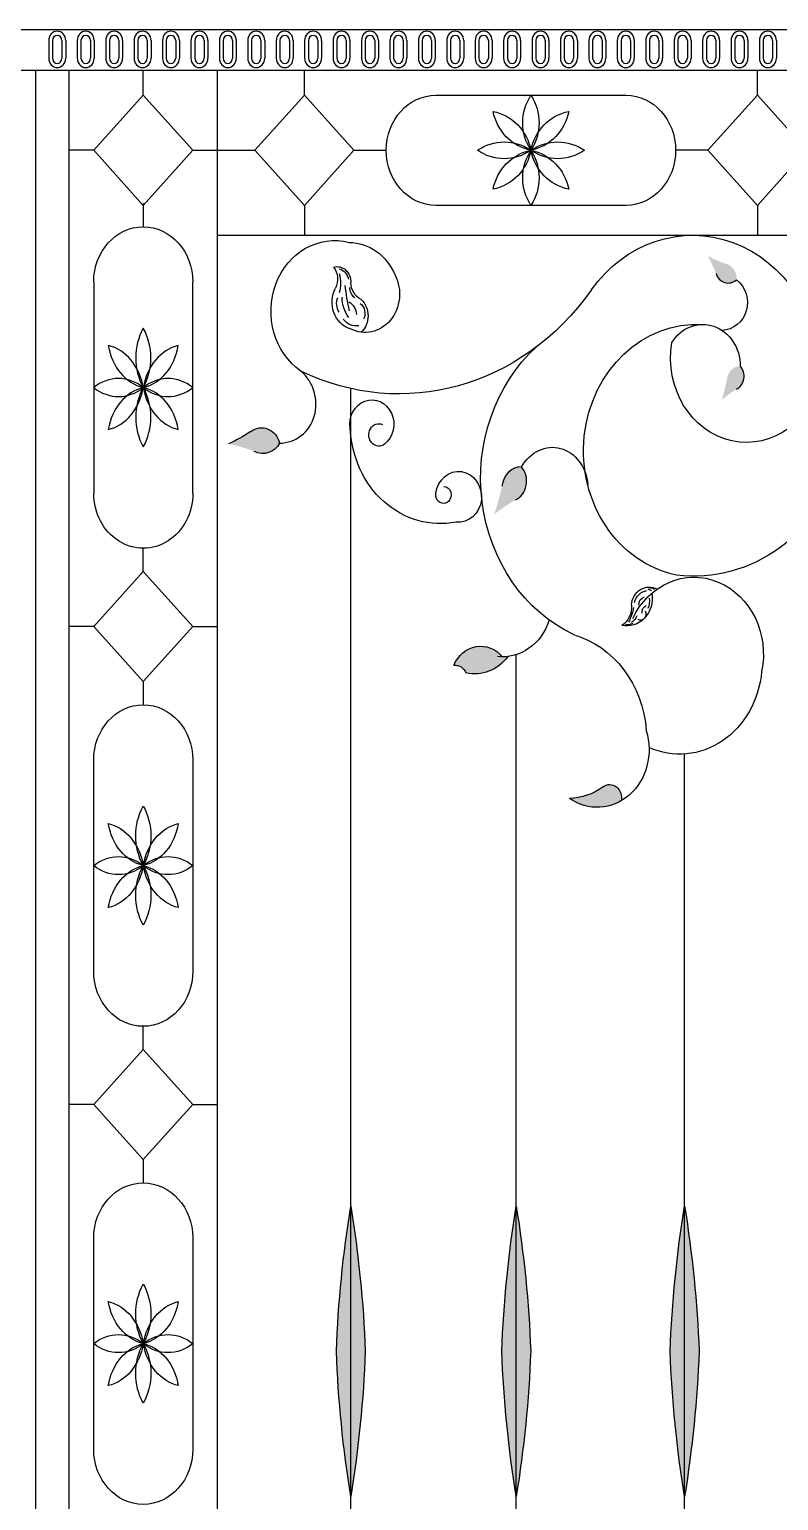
# Model space of a CAD drawing. Header units: inches. Extents: x -12530 to 36157, y 78659 to 110077.
# Drawn here: x 17387 to 18044, y 95311 to 96602 of the extents above; entities that cross this region are included whole.
import ezdxf

# ---------------------------------------------------------------- set-up
doc = ezdxf.new("R2010")
doc.units = ezdxf.units.IN
doc.header["$MEASUREMENT"] = 0
doc.layers.add('freecads.com', color=7, linetype='Continuous')

msp = doc.modelspace()

# ---------------------------------------------------------------- hatches: boundary and pattern name
at = {"layer": 'freecads.com'}
h = msp.add_hatch(color=256, dxfattribs=at)
edge = h.paths.add_edge_path()
edge.add_ellipse((18027.78608997389, 96504.02784692858), major_axis=(-43.06384436879893, 105.7939623155157), ratio=0.9469011507490561, start_angle=133.4378049821488, end_angle=141.9495721660045)
edge.add_ellipse((17995.01956976929, 96384.17907957749), major_axis=(-4.792041118809164, 11.77249789978675), ratio=0.9469011507477046, start_angle=239.381774161131, end_angle=328.02456725385827, ccw=False)
edge.add_ellipse((17999.47452635809, 96390.7168436998), major_axis=(-4.284943297224912, 10.52672227105029), ratio=0.9469011507497196, start_angle=82.88491941482528, end_angle=200.257384179436, ccw=False)
edge.add_ellipse((17878.47477734784, 96344.2372041218), major_axis=(-47.34596571399138, 116.3137519308572), ratio=0.9469011507503976, start_angle=269.4049145689113, end_angle=277.4608427028523)
h = msp.add_hatch(color=256, dxfattribs=at)
edge = h.paths.add_edge_path()
edge.add_ellipse((17899.49774743496, 96318.93575745924), major_axis=(8.829557838660241, 121.2470976972234), ratio=0.8359317068079867, start_angle=250.2038654108777, end_angle=260.215427403841)
edge.add_ellipse((18009.79194979331, 96293.03345593935), major_axis=(0.9825319788014583, 13.49208567121077), ratio=0.8359317068010733, start_angle=361.76190416799966, end_angle=447.5812434745043, ccw=False)
edge.add_ellipse((18003.54461222735, 96297.39924930505), major_axis=(0.8785596183836782, 12.06434181823744), ratio=0.8359317068012297, start_angle=200.9718833238483, end_angle=327.48031181298126, ccw=False)
edge.add_ellipse((18055.68746796526, 96167.48022922767), major_axis=(9.7075388596566, 133.3034942245956), ratio=0.8359317068004688, start_angle=26.49713921681759, end_angle=33.566815770304)
h = msp.add_hatch(color=256, dxfattribs=at)
edge = h.paths.add_edge_path()
edge.add_ellipse((17538.45513323551, 96078.66063698233), major_axis=(-64.91117555622449, 151.1091326149982), ratio=0.9321556912634097, start_angle=320.2366358238469, end_angle=328.6069901169609, ccw=False)
edge.add_ellipse((17590.62810383503, 96247.94822657768), major_axis=(-7.2231596334328, 16.81506115689413), ratio=0.9321556912675536, start_angle=134.0731962810417, end_angle=216.0021339741601)
edge.add_ellipse((17590.8728189998, 96236.23671513371), major_axis=(-6.458798806082675, 15.03567724333848), ratio=0.932155691265331, start_angle=256.4892588233817, end_angle=374.409785686898)
edge.add_ellipse((17485.63314840464, 96402.44082074754), major_axis=(-71.36572076078097, 166.134907710525), ratio=0.9321556912642087, start_angle=181.4920889057411, end_angle=188.6162533542375, ccw=False)
h = msp.add_hatch(color=256, dxfattribs=at)
edge = h.paths.add_edge_path()
edge.add_ellipse((17660.34557995566, 96239.22689113839), major_axis=(14.01955956919783, 173.0469924101698), ratio=0.8364599452362211, start_angle=249.4657913096577, end_angle=259.451423315868)
edge.add_ellipse((17817.2269835075, 96198.80538737917), major_axis=(1.560062899768625, 19.25625347812967), ratio=0.8364599452285176, start_angle=361.2189815404361, end_angle=446.8059953318195, ccw=False)
edge.add_ellipse((17808.41374709677, 96205.23505863431), major_axis=(1.39497573154726, 17.21854053999162), ratio=0.8364599452287009, start_angle=200.4109429865086, end_angle=326.8513609636924, ccw=False)
edge.add_ellipse((17879.62112041018, 96018.05263596874), major_axis=(15.41361660499576, 190.2541932257907), ratio=0.8364599452279181, start_angle=25.92215533372219, end_angle=32.96933417179359)
h = msp.add_hatch(color=256, dxfattribs=at)
edge = h.paths.add_edge_path()
edge.add_ellipse((17760.04911482901, 96032.34132296478), major_axis=(-1.69319e-11, 11.70462034125796), ratio=0.9000000000001278, start_angle=-63.39969833487481, end_angle=5.410998007285529)
edge.add_ellipse((17782.50159243674, 96031.73806726153), major_axis=(8.5757e-12, 28.89454090421141), ratio=0.9000000000001026, start_angle=315.65164766900637, end_angle=422.53523796343444, ccw=False)
edge.add_ellipse((17801.63278681356, 96099.55982388221), major_axis=(-2.45543e-11, 48.25036335209133), ratio=0.9000000000015276, start_angle=179.9999999999735, end_angle=185.5421064389376)
edge.add_ellipse((17777.28346826976, 96077.8488314191), major_axis=(1.24487e-11, 41.57193963614176), ratio=0.9000000000002113, start_angle=169.3808821488064, end_angle=227.8411706109338, ccw=False)
h = msp.add_hatch(color=256, dxfattribs=at)
edge = h.paths.add_edge_path()
edge.add_ellipse((17860.09638319033, 95985.90062130078), major_axis=(5.09691e-11, 58.80169778019456), ratio=0.9000000000002479, start_angle=180.2689371729611, end_angle=211.5841743190016)
edge.add_ellipse((17895.66066805624, 95927.60803366105), major_axis=(1.6002e-12, 11.62452469734807), ratio=0.8999999999999821, start_angle=255.29115301066508, end_angle=390.39369844403757, ccw=False)
edge.add_ellipse((17884.79618504957, 95969.81536075428), major_axis=(-6.3627e-12, 50.60703985846199), ratio=0.9000000000001724, start_angle=150.240093000621, end_angle=205.1239207776624, ccw=False)
h = msp.add_hatch(color=256, dxfattribs=at)
edge = h.paths.add_edge_path()
edge.add_ellipse((16943.83095368719, 95400.51898445588), major_axis=(-7.150302e-10, 885.5106899504185), ratio=0.8337058137770924, start_angle=273.1986796720833, end_angle=283.09985509337514, ccw=False)
edge.add_ellipse((16943.83095368719, 95482.94520606729), major_axis=(6.693256e-10, 885.510689950181), ratio=0.8337058137773231, start_angle=256.9001449068278, end_angle=266.80132032790084, ccw=False)
edge.add_ellipse((18393.31531557108, 95482.94520606729), major_axis=(-5.011317e-10, 885.5106899502258), ratio=0.8337058137771817, start_angle=93.1986796721153, end_angle=103.09985509319063, ccw=False)
edge.add_ellipse((18393.31531557344, 95400.51898446058), major_axis=(-1.0608825e-09, 885.5106899503365), ratio=0.8337058137793794, start_angle=436.90014490706307, end_angle=446.8013203283253, ccw=False)
h = msp.add_hatch(color=256, dxfattribs=at)
edge = h.paths.add_edge_path()
edge.add_ellipse((17089.00323018987, 95400.51898445588), major_axis=(-7.150302e-10, 885.5106899504185), ratio=0.8337058137770924, start_angle=273.1986796720833, end_angle=283.09985509337514, ccw=False)
edge.add_ellipse((17089.00323018987, 95482.94520606729), major_axis=(6.693256e-10, 885.510689950181), ratio=0.8337058137773231, start_angle=256.9001449068278, end_angle=266.80132032790084, ccw=False)
edge.add_ellipse((18538.48759207492, 95482.94520606729), major_axis=(-6.049973e-10, 885.5106899504646), ratio=0.8337058137769577, start_angle=93.1986796721086, end_angle=103.09985509318392, ccw=False)
edge.add_ellipse((18538.48759207728, 95400.51898446058), major_axis=(-7.37165e-10, 885.5106899508253), ratio=0.8337058137789236, start_angle=436.90014490708404, end_angle=446.8013203283462, ccw=False)
h = msp.add_hatch(color=256, dxfattribs=at)
edge = h.paths.add_edge_path()
edge.add_ellipse((17236.75604885565, 95400.51898445588), major_axis=(-7.150302e-10, 885.5106899504185), ratio=0.8337058137770924, start_angle=273.1986796720833, end_angle=283.09985509337514, ccw=False)
edge.add_ellipse((17236.75604885565, 95482.94520606729), major_axis=(6.693256e-10, 885.510689950181), ratio=0.8337058137773231, start_angle=256.9001449068278, end_angle=266.80132032790084, ccw=False)
edge.add_ellipse((18686.24041073955, 95482.94520606729), major_axis=(-5.011317e-10, 885.5106899502258), ratio=0.8337058137771817, start_angle=93.1986796721153, end_angle=103.09985509319063, ccw=False)
edge.add_ellipse((18686.2404107419, 95400.51898446058), major_axis=(-7.366154e-10, 885.510689950828), ratio=0.8337058137789236, start_angle=436.9001449070841, end_angle=446.80132032834626, ccw=False)

# ---------------------------------------------------------------- linework, layer by layer
for p, q in [((15987.81709525844, 96602.03731265885), (18796.53814705358, 96602.03731265885)), ((17403.52532853069, 96592.24936807767), (17403.52532853069, 96576.77873008043)), ((17406.80694912885, 96592.24936807767), (17406.80694912885, 96576.77873008043)), ((17415.08424103276, 96592.24936807767), (17415.08424103276, 96576.77873008043)), ((17418.36586162977, 96592.24936807767), (17418.36586162977, 96576.77873008043)), ((17428.47253296279, 96592.24936807767), (17428.47253296279, 96576.77873008043)), ((17431.7541535586, 96592.24936807767), (17431.7541535586, 96576.77873008043)), ((17440.03144546367, 96592.24936807767), (17440.03144546367, 96576.77873008043)), ((17443.31306606067, 96592.24936807767), (17443.31306606067, 96576.77873008043)), ((17453.4197373925, 96592.24936807767), (17453.4197373925, 96576.77873008043)), ((17456.70135799067, 96592.24936807767), (17456.70135799067, 96576.77873008043)), ((17464.97864989458, 96592.24936807767), (17464.97864989458, 96576.77873008043)), ((17468.26027049158, 96592.24936807767), (17468.26027049158, 96576.77873008043)), ((17478.36694182461, 96592.24936807767), (17478.36694182461, 96576.77873008043)), ((17481.64856242158, 96592.24936807767), (17481.64856242158, 96576.77873008043)), ((17489.92585432549, 96592.24936807767), (17489.92585432549, 96576.77873008043)), ((17493.20747492365, 96592.24936807767), (17493.20747492365, 96576.77873008043)), ((17503.31414625551, 96592.24936807767), (17503.31414625551, 96576.77873008043)), ((17506.59576685251, 96592.24936807767), (17506.59576685251, 96576.77873008043)), ((17514.87305875759, 96592.24936807767), (17514.87305875759, 96576.77873008043)), ((17518.1546793534, 96592.24936807767), (17518.1546793534, 96576.77873008043)), ((17528.26135068642, 96592.24936807767), (17528.26135068642, 96576.77873008043)), ((17531.54297128342, 96592.24936807767), (17531.54297128342, 96576.77873008043)), ((17539.8202631873, 96592.24936807767), (17539.8202631873, 96576.77873008043)), ((17543.1018837855, 96592.24936807767), (17543.1018837855, 96576.77873008043)), ((17553.20855511733, 96592.24936807767), (17553.20855511733, 96576.77873008043)), ((17556.49017571433, 96592.24936807767), (17556.49017571433, 96576.77873008043)), ((17564.76746761941, 96592.24936807767), (17564.76746761941, 96576.77873008043)), ((17568.04908821521, 96592.24936807767), (17568.04908821521, 96576.77873008043)), ((17578.15575954824, 96592.24936807767), (17578.15575954824, 96576.77873008043)), ((17581.43738014524, 96592.24936807767), (17581.43738014524, 96576.77873008043)), ((17589.71467204915, 96592.24936807767), (17589.71467204915, 96576.77873008043)), ((17592.99629264732, 96592.24936807767), (17592.99629264732, 96576.77873008043)), ((17603.10296397914, 96592.24936807767), (17603.10296397914, 96576.77873008043)), ((17606.38458457731, 96592.24936807767), (17606.38458457731, 96576.77873008043)), ((17614.66187648122, 96592.24936807767), (17614.66187648122, 96576.77873008043)), ((17617.94349707822, 96592.24936807767), (17617.94349707822, 96576.77873008043)), ((17628.05016841124, 96592.24936807767), (17628.05016841124, 96576.77873008043)), ((17631.33178900705, 96592.24936807767), (17631.33178900705, 96576.77873008043)), ((17639.60908091213, 96592.24936807767), (17639.60908091213, 96576.77873008043)), ((17642.89070150913, 96592.24936807767), (17642.89070150913, 96576.77873008043)), ((17652.99737284096, 96592.24936807767), (17652.99737284096, 96576.77873008043)), ((17656.27899343915, 96592.24936807767), (17656.27899343915, 96576.77873008043)), ((17664.55628534304, 96592.24936807767), (17664.55628534304, 96576.77873008043)), ((17667.83790594004, 96592.24936807767), (17667.83790594004, 96576.77873008043)), ((17677.94457727306, 96592.24936807767), (17677.94457727306, 96576.77873008043)), ((17681.22619786887, 96592.24936807767), (17681.22619786887, 96576.77873008043)), ((17689.50348977394, 96592.24936807767), (17689.50348977394, 96576.77873008043)), ((17692.78511037095, 96592.24936807767), (17692.78511037095, 96576.77873008043)), ((17702.8917817028, 96592.24936807767), (17702.8917817028, 96576.77873008043)), ((17706.17340230097, 96592.24936807767), (17706.17340230097, 96576.77873008043)), ((17714.45069420485, 96592.24936807767), (17714.45069420485, 96576.77873008043)), ((17717.73231480185, 96592.24936807767), (17717.73231480185, 96576.77873008043)), ((17727.83898613488, 96592.24936807767), (17727.83898613488, 96576.77873008043)), ((17731.12060673188, 96592.24936807767), (17731.12060673188, 96576.77873008043)), ((17739.39789863579, 96592.24936807767), (17739.39789863579, 96576.77873008043)), ((17742.67951923395, 96592.24936807767), (17742.67951923395, 96576.77873008043)), ((17752.78619056578, 96592.24936807767), (17752.78619056578, 96576.77873008043)), ((17756.06781116278, 96592.24936807767), (17756.06781116278, 96576.77873008043)), ((17764.34510306786, 96592.24936807767), (17764.34510306786, 96576.77873008043)), ((17767.62672366367, 96592.24936807767), (17767.62672366367, 96576.77873008043)), ((17777.73339499669, 96592.24936807767), (17777.73339499669, 96576.77873008043)), ((17781.01501559369, 96592.24936807767), (17781.01501559369, 96576.77873008043)), ((17789.2923074976, 96592.24936807767), (17789.2923074976, 96576.77873008043)), ((17792.57392809577, 96592.24936807767), (17792.57392809577, 96576.77873008043)), ((17802.6805994276, 96592.24936807767), (17802.6805994276, 96576.77873008043)), ((17805.9622200246, 96592.24936807767), (17805.9622200246, 96576.77873008043)), ((17814.23951192968, 96592.24936807767), (17814.23951192968, 96576.77873008043)), ((17817.52113252551, 96592.24936807767), (17817.52113252551, 96576.77873008043)), ((17827.62780385851, 96592.24936807767), (17827.62780385851, 96576.77873008043)), ((17830.90942445551, 96592.24936807767), (17830.90942445551, 96576.77873008043)), ((17839.18671635942, 96592.24936807767), (17839.18671635942, 96576.77873008043)), ((17842.46833695759, 96592.24936807767), (17842.46833695759, 96576.77873008043)), ((17852.57500828944, 96592.24936807767), (17852.57500828944, 96576.77873008043)), ((17855.85662888641, 96592.24936807767), (17855.85662888641, 96576.77873008043)), ((17864.13392079152, 96592.24936807767), (17864.13392079152, 96576.77873008043)), ((17867.41554138849, 96592.24936807767), (17867.41554138849, 96576.77873008043)), ((17877.52221272151, 96592.24936807767), (17877.52221272151, 96576.77873008043)), ((17880.80383331732, 96592.24936807767), (17880.80383331732, 96576.77873008043)), ((17889.08112522243, 96592.24936807767), (17889.08112522243, 96576.77873008043)), ((17892.3627458194, 96592.24936807767), (17892.3627458194, 96576.77873008043)), ((17902.46941715126, 96592.24936807767), (17902.46941715126, 96576.77873008043)), ((17905.75103774823, 96592.24936807767), (17905.75103774823, 96576.77873008043)), ((17914.02832965334, 96592.24936807767), (17914.02832965334, 96576.77873008043)), ((17917.30995025031, 96592.24936807767), (17917.30995025031, 96576.77873008043)), ((17927.41662158333, 96592.24936807767), (17927.41662158333, 96576.77873008043)), ((17930.69824217917, 96592.24936807767), (17930.69824217917, 96576.77873008043)), ((17938.97553408424, 96592.24936807767), (17938.97553408424, 96576.77873008043)), ((17942.25715468124, 96592.24936807767), (17942.25715468124, 96576.77873008043)), ((17952.36382601424, 96592.24936807767), (17952.36382601424, 96576.77873008043)), ((17955.64544661008, 96592.24936807767), (17955.64544661008, 96576.77873008043)), ((17963.92273851632, 96592.24936807767), (17963.92273851632, 96576.77873008043)), ((17967.20435911215, 96592.24936807767), (17967.20435911215, 96576.77873008043)), ((17977.31103044515, 96592.24936807767), (17977.31103044515, 96576.77873008043)), ((17980.59265104215, 96592.24936807767), (17980.59265104215, 96576.77873008043)), ((17988.86994294606, 96592.24936807767), (17988.86994294606, 96576.77873008043)), ((17992.15156354422, 96592.24936807767), (17992.15156354422, 96576.77873008043)), ((18002.25823487608, 96592.24936807767), (18002.25823487608, 96576.77873008043)), ((18005.53985547189, 96592.24936807767), (18005.53985547189, 96576.77873008043)), ((18013.81714737816, 96592.24936807767), (18013.81714737816, 96576.77873008043)), ((18017.09876797397, 96592.24936807767), (18017.09876797397, 96576.77873008043)), ((18027.2054393058, 96592.24936807767), (18027.2054393058, 96576.77873008043)), ((18030.48705990396, 96592.24936807767), (18030.48705990396, 96576.77873008043)), ((18038.76435180787, 96592.24936807767), (18038.76435180787, 96576.77873008043)), ((18042.04597240604, 96592.24936807767), (18042.04597240604, 96576.77873008043)), ((15987.81709525844, 96566.19743068157), (18796.53814705358, 96566.19743068157)), ((17392.17762115661, 94033.30365418523), (17392.17762115661, 96566.19743068157)), ((17421.23791084554, 94033.30365418523), (17421.23791084554, 96566.19743068157)), ((17486.42908770253, 96544.26446648416), (17486.42908770253, 96566.19743068157)), ((17551.6202645607, 94033.30365418523), (17551.6202645607, 96566.19743068157)), ((17627.84990092436, 96544.26446648416), (17627.84990092436, 96566.19743068157)), ((18025.42620967249, 96544.26446648416), (18025.42620967249, 96566.19743068157)), ((17486.42908770253, 96544.26446648416), (17442.93248540296, 96495.93490837354)), ((17529.92569000328, 96495.93490837354), (17486.42908770253, 96544.26446648416)), ((17584.35329862482, 96495.93490837354), (17627.84990092436, 96544.26446648416)), ((17627.84990092436, 96544.26446648416), (17671.34650322392, 96495.93490837354)), ((17743.15969780448, 96544.26446648416), (17910.11641279121, 96544.26446648416)), ((18025.42620967249, 96544.26446648416), (17981.92960737176, 96495.93490837354)), ((18068.92281197206, 96495.93490837354), (18025.42620967249, 96544.26446648416)), ((17442.93248540296, 96495.93490837354), (17421.23791084554, 96495.93490837354)), ((17442.93248540296, 96495.93490837354), (17486.42908770253, 96447.60535026764)), ((17486.42908770253, 96447.60535026764), (17529.92569000328, 96495.93490837354)), ((17529.92569000328, 96495.93490837354), (17584.35329862482, 96495.93490837354)), ((17627.84990092436, 96447.60535026764), (17584.35329862482, 96495.93490837354)), ((17671.34650322392, 96495.93490837354), (17627.84990092436, 96447.60535026764)), ((17671.34650322392, 96495.93490837354), (17699.66309550491, 96495.93490837354)), ((17981.92960737176, 96495.93490837354), (17953.61301509197, 96495.93490837354)), ((17981.92960737176, 96495.93490837354), (18025.42620967249, 96447.60535026764)), ((18025.42620967249, 96447.60535026764), (18068.92281197206, 96495.93490837354)), ((17486.42908770253, 96449.15331344664), (17486.42908770253, 96428.76831243766)), ((17627.84990092436, 96447.60535026764), (17627.84990092436, 96421.32814877453)), ((17910.11641279121, 96447.60535026764), (17743.15969780448, 96447.60535026764)), ((18025.42620967249, 96447.60535026764), (18025.42620967249, 96421.32814877453)), ((17551.6202645607, 96421.32814877453), (18651.69142750926, 96421.32814877453)), ((17442.93248540296, 96380.43875433176), (17442.93248540296, 96194.93129322698)), ((17529.92569000328, 96194.93129322698), (17529.92569000328, 96380.43875433176)), ((17668.57313462797, 94810.67897302256), (17668.57313462797, 96286.82343528025)), ((17486.42908770253, 96126.21673410737), (17486.42908770253, 96146.60173512108)), ((17442.93248540296, 96077.88717599676), (17486.42908770253, 96126.21673410737)), ((17486.42908770253, 96126.21673410737), (17529.92569000328, 96077.88717599676)), ((17442.93248540296, 96077.88717599676), (17421.23791084554, 96077.88717599676)), ((17486.42908770253, 96029.55761788614), (17442.93248540296, 96077.88717599676)), ((17529.92569000328, 96077.88717599676), (17486.42908770253, 96029.55761788614)), ((17529.92569000328, 96077.88717599676), (17551.6202645607, 96077.88717599676)), ((17813.74541113298, 94890.44871188934), (17813.74541113298, 96053.22444744674)), ((17486.42908770253, 96029.55761788614), (17486.42908770253, 96009.17261687716)), ((17442.93248540296, 95775.33559766648), (17442.93248540296, 95960.84305876654)), ((17529.92569000328, 95960.84305876654), (17529.92569000328, 95775.33559766648)), ((17961.4982297976, 95059.25876865687), (17961.4982297976, 95966.04866136528)), ((17486.42908770253, 95706.62103854687), (17486.42908770253, 95727.00603956057)), ((17486.42908770253, 95706.62103854687), (17442.93248540296, 95658.29148043627)), ((17529.92569000328, 95658.29148043627), (17486.42908770253, 95706.62103854687)), ((17442.93248540296, 95658.29148043627), (17421.23791084554, 95658.29148043627)), ((17442.93248540296, 95658.29148043627), (17486.42908770253, 95609.96192233035)), ((17486.42908770253, 95609.96192233035), (17529.92569000328, 95658.29148043627)), ((17529.92569000328, 95658.29148043627), (17551.6202645607, 95658.29148043627)), ((17486.42908770253, 95609.96192233035), (17486.42908770253, 95589.57692131666)), ((17442.93248540296, 95355.73990210597), (17442.93248540296, 95541.24736320601)), ((17529.92569000328, 95541.24736320601), (17529.92569000328, 95355.73990210597))]:
    msp.add_line(p, q, dxfattribs=at)
for centre, major_axis, ratio, start_param, end_param in [((17410.94559508023, 96592.24936807767), (-1.4899e-12, 8.244740610319162), 0.9000000000004904, 4.712388980384527, 7.85398163397432), ((17410.94559508023, 96592.24936807767), (1.28346e-11, 4.598495502589265), 0.9000000000006837, -1.570796326792384, 1.570796326797408), ((17435.89279951114, 96592.24936807767), (-1.4899e-12, 8.244740610319162), 0.9000000000004904, 4.712388980384527, 7.85398163397432), ((17435.89279951114, 96592.24936807767), (1.28346e-11, 4.598495502589265), 0.9000000000006837, -1.570796326792384, 1.570796326797408), ((17460.84000394321, 96592.24936807767), (-1.4899e-12, 8.244740610319162), 0.9000000000004904, 4.712388980384527, 7.85398163397432), ((17460.84000394321, 96592.24936807767), (1.28346e-11, 4.598495502589265), 0.9000000000006837, -1.570796326792384, 1.570796326797408), ((17485.78720837295, 96592.24936807767), (-1.4899e-12, 8.244740610319162), 0.9000000000004904, 4.712388980384527, 7.85398163397432), ((17485.78720837295, 96592.24936807767), (1.28346e-11, 4.598495502589265), 0.9000000000006837, -1.570796326792384, 1.570796326797408), ((17510.73441280505, 96592.24936807767), (-1.4899e-12, 8.244740610319162), 0.9000000000004904, 4.712388980384527, 7.85398163397432), ((17510.73441280505, 96592.24936807767), (1.28346e-11, 4.598495502589265), 0.9000000000006837, -1.570796326792384, 1.570796326797408), ((17535.68161723477, 96592.24936807767), (-1.4899e-12, 8.244740610319162), 0.9000000000004904, 4.712388980384527, 7.85398163397432), ((17535.68161723477, 96592.24936807767), (1.28346e-11, 4.598495502589265), 0.9000000000006837, -1.570796326792384, 1.570796326797408), ((17560.62882166687, 96592.24936807767), (-1.4899e-12, 8.244740610319162), 0.9000000000004904, 4.712388980384527, 7.85398163397432), ((17560.62882166687, 96592.24936807767), (1.28346e-11, 4.598495502589265), 0.9000000000006837, -1.570796326792384, 1.570796326797408), ((17585.57602609777, 96592.24936807767), (-1.4899e-12, 8.244740610319162), 0.9000000000004904, 4.712388980384527, 7.85398163397432), ((17585.57602609777, 96592.24936807767), (1.28346e-11, 4.598495502589265), 0.9000000000006837, -1.570796326792384, 1.570796326797408), ((17610.52323052868, 96592.24936807767), (-1.4899e-12, 8.244740610319162), 0.9000000000004904, 4.712388980384527, 7.85398163397432), ((17610.52323052868, 96592.24936807767), (1.28346e-11, 4.598495502589265), 0.9000000000006837, -1.570796326792384, 1.570796326797408), ((17635.47043495959, 96592.24936807767), (-1.4899e-12, 8.244740610319162), 0.9000000000004904, 4.712388980384527, 7.85398163397432), ((17635.47043495959, 96592.24936807767), (1.28346e-11, 4.598495502589265), 0.9000000000006837, -1.570796326792384, 1.570796326797408), ((17660.41763939169, 96592.24936807767), (-1.4899e-12, 8.244740610319162), 0.9000000000004904, 4.712388980384527, 7.85398163397432), ((17660.41763939169, 96592.24936807767), (1.28346e-11, 4.598495502589265), 0.9000000000006837, -1.570796326792384, 1.570796326797408), ((17685.36484382141, 96592.24936807767), (-1.4899e-12, 8.244740610319162), 0.9000000000004904, 4.712388980384527, 7.85398163397432), ((17685.36484382141, 96592.24936807767), (1.28346e-11, 4.598495502589265), 0.9000000000006837, -1.570796326792384, 1.570796326797408), ((17710.31204825351, 96592.24936807767), (-1.4899e-12, 8.244740610319162), 0.9000000000004904, 4.712388980384527, 7.85398163397432), ((17710.31204825351, 96592.24936807767), (1.28346e-11, 4.598495502589265), 0.9000000000006837, -1.570796326792384, 1.570796326797408), ((17735.25925268322, 96592.24936807767), (-1.4899e-12, 8.244740610319162), 0.9000000000004904, 4.712388980384527, 7.85398163397432), ((17735.25925268322, 96592.24936807767), (1.28346e-11, 4.598495502589265), 0.9000000000006837, -1.570796326792384, 1.570796326797408), ((17760.20645711532, 96592.24936807767), (-1.4899e-12, 8.244740610319162), 0.9000000000004904, 4.712388980384527, 7.85398163397432), ((17760.20645711532, 96592.24936807767), (1.28346e-11, 4.598495502589265), 0.9000000000006837, -1.570796326792384, 1.570796326797408), ((17785.15366154623, 96592.24936807767), (-1.4899e-12, 8.244740610319162), 0.9000000000004904, 4.712388980384527, 7.85398163397432), ((17785.15366154623, 96592.24936807767), (1.28346e-11, 4.598495502589265), 0.9000000000006837, -1.570796326792384, 1.570796326797408), ((17810.10086597714, 96592.24936807767), (-1.4899e-12, 8.244740610319162), 0.9000000000004904, 4.712388980384527, 7.85398163397432), ((17810.10086597714, 96592.24936807767), (1.28346e-11, 4.598495502589265), 0.9000000000006837, -1.570796326792384, 1.570796326797408), ((17835.04807040805, 96592.24936807767), (-1.4899e-12, 8.244740610319162), 0.9000000000004904, 4.712388980384527, 7.85398163397432), ((17835.04807040805, 96592.24936807767), (1.28346e-11, 4.598495502589265), 0.9000000000006837, -1.570796326792384, 1.570796326797408), ((17859.99527483895, 96592.24936807767), (-1.4899e-12, 8.244740610319162), 0.9000000000004904, 4.712388980384527, 7.85398163397432), ((17859.99527483895, 96592.24936807767), (1.28346e-11, 4.598495502589265), 0.9000000000006837, -1.570796326792384, 1.570796326797408), ((17884.94247926986, 96592.24936807767), (-1.4899e-12, 8.244740610319162), 0.9000000000004904, 4.712388980384527, 7.85398163397432), ((17884.94247926986, 96592.24936807767), (1.28346e-11, 4.598495502589265), 0.9000000000006837, -1.570796326792384, 1.570796326797408), ((17909.88968370196, 96592.24936807767), (-1.4899e-12, 8.244740610319162), 0.9000000000004904, 4.712388980384527, 7.85398163397432), ((17909.88968370196, 96592.24936807767), (1.28346e-11, 4.598495502589265), 0.9000000000006837, -1.570796326792384, 1.570796326797408), ((17934.83688813171, 96592.24936807767), (-1.4899e-12, 8.244740610319162), 0.9000000000004904, 4.712388980384527, 7.85398163397432), ((17934.83688813171, 96592.24936807767), (1.28346e-11, 4.598495502589265), 0.9000000000006837, -1.570796326792384, 1.570796326797408), ((17959.78409256378, 96592.24936807767), (-1.4899e-12, 8.244740610319162), 0.9000000000004904, 4.712388980384527, 7.85398163397432), ((17959.78409256378, 96592.24936807767), (1.28346e-11, 4.598495502589265), 0.9000000000006837, -1.570796326792384, 1.570796326797408), ((17984.73129699352, 96592.24936807767), (-1.4899e-12, 8.244740610319162), 0.9000000000004904, 4.712388980384527, 7.85398163397432), ((17984.73129699352, 96592.24936807767), (1.28346e-11, 4.598495502589265), 0.9000000000006837, -1.570796326792384, 1.570796326797408), ((18009.67850142559, 96592.24936807767), (-1.4899e-12, 8.244740610319162), 0.9000000000004904, 4.712388980384527, 7.85398163397432), ((18009.67850142559, 96592.24936807767), (1.28346e-11, 4.598495502589265), 0.9000000000006837, -1.570796326792384, 1.570796326797408), ((18034.6257058565, 96592.24936807767), (-1.4899e-12, 8.244740610319162), 0.9000000000004904, 4.712388980384527, 7.85398163397432), ((18034.6257058565, 96592.24936807767), (1.28346e-11, 4.598495502589265), 0.9000000000006837, -1.570796326792384, 1.570796326797408), ((17410.94559508023, 96576.77873008043), (-6.725e-13, 8.24474061032366), 0.8999999999997271, 1.570796326794822, 4.712388980384615), ((17410.94559508023, 96576.77873008043), (-6.468e-12, 4.598495502593757), 0.8999999999993162, 1.57079632679363, 4.712388980383423), ((17435.89279951114, 96576.77873008043), (-6.725e-13, 8.24474061032366), 0.8999999999997271, 1.570796326794822, 4.712388980384615), ((17435.89279951114, 96576.77873008043), (-6.468e-12, 4.598495502593757), 0.8999999999993162, 1.57079632679363, 4.712388980383423), ((17460.84000394321, 96576.77873008043), (-6.725e-13, 8.24474061032366), 0.8999999999997271, 1.570796326794822, 4.712388980384615), ((17460.84000394321, 96576.77873008043), (-6.468e-12, 4.598495502593757), 0.8999999999993162, 1.57079632679363, 4.712388980383423), ((17485.78720837295, 96576.77873008043), (-6.725e-13, 8.24474061032366), 0.8999999999997271, 1.570796326794822, 4.712388980384615), ((17485.78720837295, 96576.77873008043), (-6.468e-12, 4.598495502593757), 0.8999999999993162, 1.57079632679363, 4.712388980383423), ((17510.73441280505, 96576.77873008043), (-6.725e-13, 8.24474061032366), 0.8999999999997271, 1.570796326794822, 4.712388980384615), ((17510.73441280505, 96576.77873008043), (-6.468e-12, 4.598495502593757), 0.8999999999993162, 1.57079632679363, 4.712388980383423), ((17535.68161723477, 96576.77873008043), (-6.725e-13, 8.24474061032366), 0.8999999999997271, 1.570796326794822, 4.712388980384615), ((17535.68161723477, 96576.77873008043), (-6.468e-12, 4.598495502593757), 0.8999999999993162, 1.57079632679363, 4.712388980383423), ((17560.62882166687, 96576.77873008043), (-6.725e-13, 8.24474061032366), 0.8999999999997271, 1.570796326794822, 4.712388980384615), ((17560.62882166687, 96576.77873008043), (-6.468e-12, 4.598495502593757), 0.8999999999993162, 1.57079632679363, 4.712388980383423), ((17585.57602609777, 96576.77873008043), (-6.725e-13, 8.24474061032366), 0.8999999999997271, 1.570796326794822, 4.712388980384615), ((17585.57602609777, 96576.77873008043), (-6.468e-12, 4.598495502593757), 0.8999999999993162, 1.57079632679363, 4.712388980383423), ((17610.52323052868, 96576.77873008043), (-6.725e-13, 8.24474061032366), 0.8999999999997271, 1.570796326794822, 4.712388980384615), ((17610.52323052868, 96576.77873008043), (-6.468e-12, 4.598495502593757), 0.8999999999993162, 1.57079632679363, 4.712388980383423), ((17635.47043495959, 96576.77873008043), (-6.725e-13, 8.24474061032366), 0.8999999999997271, 1.570796326794822, 4.712388980384615), ((17635.47043495959, 96576.77873008043), (-6.468e-12, 4.598495502593757), 0.8999999999993162, 1.57079632679363, 4.712388980383423), ((17660.41763939169, 96576.77873008043), (-6.725e-13, 8.24474061032366), 0.8999999999997271, 1.570796326794822, 4.712388980384615), ((17660.41763939169, 96576.77873008043), (-6.468e-12, 4.598495502593757), 0.8999999999993162, 1.57079632679363, 4.712388980383423), ((17685.36484382141, 96576.77873008043), (-6.725e-13, 8.24474061032366), 0.8999999999997271, 1.570796326794822, 4.712388980384615), ((17685.36484382141, 96576.77873008043), (-6.468e-12, 4.598495502593757), 0.8999999999993162, 1.57079632679363, 4.712388980383423), ((17710.31204825351, 96576.77873008043), (-6.725e-13, 8.24474061032366), 0.8999999999997271, 1.570796326794822, 4.712388980384615), ((17710.31204825351, 96576.77873008043), (-6.468e-12, 4.598495502593757), 0.8999999999993162, 1.57079632679363, 4.712388980383423), ((17735.25925268322, 96576.77873008043), (-6.725e-13, 8.24474061032366), 0.8999999999997271, 1.570796326794822, 4.712388980384615), ((17735.25925268322, 96576.77873008043), (-6.468e-12, 4.598495502593757), 0.8999999999993162, 1.57079632679363, 4.712388980383423), ((17760.20645711532, 96576.77873008043), (-6.725e-13, 8.24474061032366), 0.8999999999997271, 1.570796326794822, 4.712388980384615), ((17760.20645711532, 96576.77873008043), (-6.468e-12, 4.598495502593757), 0.8999999999993162, 1.57079632679363, 4.712388980383423), ((17785.15366154623, 96576.77873008043), (-6.725e-13, 8.24474061032366), 0.8999999999997271, 1.570796326794822, 4.712388980384615), ((17785.15366154623, 96576.77873008043), (-6.468e-12, 4.598495502593757), 0.8999999999993162, 1.57079632679363, 4.712388980383423), ((17810.10086597714, 96576.77873008043), (-6.725e-13, 8.24474061032366), 0.8999999999997271, 1.570796326794822, 4.712388980384615), ((17810.10086597714, 96576.77873008043), (-6.468e-12, 4.598495502593757), 0.8999999999993162, 1.57079632679363, 4.712388980383423), ((17835.04807040805, 96576.77873008043), (-6.725e-13, 8.24474061032366), 0.8999999999997271, 1.570796326794822, 4.712388980384615), ((17835.04807040805, 96576.77873008043), (-6.468e-12, 4.598495502593757), 0.8999999999993162, 1.57079632679363, 4.712388980383423), ((17859.99527483895, 96576.77873008043), (-6.725e-13, 8.24474061032366), 0.8999999999997271, 1.570796326794822, 4.712388980384615), ((17859.99527483895, 96576.77873008043), (-6.468e-12, 4.598495502593757), 0.8999999999993162, 1.57079632679363, 4.712388980383423), ((17884.94247926986, 96576.77873008043), (-6.725e-13, 8.24474061032366), 0.8999999999997271, 1.570796326794822, 4.712388980384615), ((17884.94247926986, 96576.77873008043), (-6.468e-12, 4.598495502593757), 0.8999999999993162, 1.57079632679363, 4.712388980383423), ((17909.88968370196, 96576.77873008043), (-6.725e-13, 8.24474061032366), 0.8999999999997271, 1.570796326794822, 4.712388980384615), ((17909.88968370196, 96576.77873008043), (-6.468e-12, 4.598495502593757), 0.8999999999993162, 1.57079632679363, 4.712388980383423), ((17934.83688813171, 96576.77873008043), (-6.725e-13, 8.24474061032366), 0.8999999999997271, 1.570796326794822, 4.712388980384615), ((17934.83688813171, 96576.77873008043), (-6.468e-12, 4.598495502593757), 0.8999999999993162, 1.57079632679363, 4.712388980383423), ((17959.78409256378, 96576.77873008043), (-6.725e-13, 8.24474061032366), 0.8999999999997271, 1.570796326794822, 4.712388980384615), ((17959.78409256378, 96576.77873008043), (-6.468e-12, 4.598495502593757), 0.8999999999993162, 1.57079632679363, 4.712388980383423), ((17984.73129699352, 96576.77873008043), (-6.725e-13, 8.24474061032366), 0.8999999999997271, 1.570796326794822, 4.712388980384615), ((17984.73129699352, 96576.77873008043), (-6.468e-12, 4.598495502593757), 0.8999999999993162, 1.57079632679363, 4.712388980383423), ((18009.67850142559, 96576.77873008043), (-6.725e-13, 8.24474061032366), 0.8999999999997271, 1.570796326794822, 4.712388980384615), ((18009.67850142559, 96576.77873008043), (-6.468e-12, 4.598495502593757), 0.8999999999993162, 1.57079632679363, 4.712388980383423), ((18034.6257058565, 96576.77873008043), (-6.725e-13, 8.24474061032366), 0.8999999999997271, 1.570796326794822, 4.712388980384615), ((18034.6257058565, 96576.77873008043), (-6.468e-12, 4.598495502593757), 0.8999999999993162, 1.57079632679363, 4.712388980383423), ((17999.47452635809, 96390.7168436998), (-4.284943297236249, 10.52672227104888), 0.9469011507485875, 1.45314629004434, 3.513241963301153), ((17518.87735731297, 96313.77132519687), (-6.65626e-11, 46.85405575905163), 0.8337058137772775, 0.980320277989775, 2.16127237559661), ((17453.98081809328, 96313.77132519687), (2.0618e-11, 46.85405575893387), 0.833705813780236, 4.121912931580357, 5.302865029191832), ((17493.99510795922, 96333.6517929562), (-1.260733e-10, 46.8540557590918), 0.8337058137787993, 1.765718441386732, 2.94667053899395), ((17448.10632500113, 96278.6098558564), (6.39685e-11, 46.85405575904396), 0.8337058137784961, -1.375874212200161, -0.1949221145912492), ((17478.86306744705, 96333.6517929562), (-1.008586e-10, 46.85405575907457), 0.8337058137781393, 3.336514768178, 4.51746686578757), ((17524.75185040395, 96278.6098558564), (5.26873e-11, 46.85405575901047), 0.8337058137783451, 0.1949221145934159, 1.37587421220234), ((18003.54461222735, 96297.39924930505), (0.878559618425333, 12.06434181822481), 0.8359317068019539, 3.571518767546946, 5.631614440803734), ((17464.68078655274, 96248.76449681121), (3.23382e-11, 46.85405575910986), 0.8337058137771549, -0.5904760488043665, 0.5904760488049137), ((17508.1773888535, 96248.76449681121), (4.12314e-11, 46.85405575903574), 0.8337058137787531, -0.5904760488039144, 0.5904760488047791), ((17603.61106480864, 96274.91148666442), (-14.39264463434394, 33.50517114664062), 0.932155691267927, 2.778162960212102, 5.187903885725738), ((17464.68078655274, 96326.60555074751), (-1.283761e-10, 46.85405575899081), 0.8337058137783582, 2.551116604783, 3.732068702391328), ((17448.10632500113, 96296.76019170236), (-2.320125e-10, 46.85405575888039), 0.833705813778215, 3.33651476817943, 4.517466865789305), ((17493.99510795922, 96241.71825460726), (9.58498e-11, 46.85405575901615), 0.8337058137781506, 0.1949221145965363, 1.375874212204306), ((17518.87735731297, 96261.59872236189), (1.3441e-12, 46.85405575904492), 0.8337058137782122, 0.9803202779918107, 2.161272375599704), ((17524.75185040395, 96296.76019170236), (-4.47932e-11, 46.85405575896946), 0.833705813778657, 1.765718441389866, 2.946670538998473), ((17478.86306744705, 96241.71825460726), (3.06984e-11, 46.85405575898459), 0.8337058137787002, -1.375874212200846, -0.1949221145913649), ((17508.1773888535, 96326.60555074751), (-5.25529e-11, 46.85405575894811), 0.8337058137788371, 2.551116604783469, 3.732068702392179), ((17453.98081809328, 96261.59872236189), (3.40541e-11, 46.85405575898658), 0.8337058137801617, 4.121912931579156, 5.302865029190106), ((17817.2269835075, 96198.80538737917), (1.560062899843556, 19.25625347814026), 0.8364599452282089, 0.0254332128065065, 1.524152610406592), ((17808.41374709677, 96205.2350586296), (1.394975731611524, 17.2185405399763), 0.8364599452291818, 3.560170444107424, 5.620266117364231)]:
    msp.add_ellipse(centre, major_axis=major_axis, ratio=ratio, start_param=start_param, end_param=end_param, dxfattribs=at)
at = {"layer": 'freecads.com', "extrusion": (0, 0, -1)}
for centre, major_axis, ratio, start_param, end_param in [((17743.15969780448, 96495.93490837354), (1.07167e-11, 48.32955811072588), 0.900000000000093, 3.141592653589546, 6.283185307179339), ((17861.66652957058, 96520.09968742885), (-2.869902e-10, 43.4027763170508), 0.9715657329158679, 4.121912931586137, 5.302865029194844), ((17791.6095810263, 96520.09968742885), (2.402152e-10, 43.40277631712798), 0.9715657329159, 0.9803202779844886, 2.161272375593241), ((17910.11641279121, 96495.93490837354), (-7.3793e-12, 48.32955811072588), 0.900000000000093, 1.696e-13, 3.141592653589962), ((17785.26796304224, 96487.52821920079), (2.474498e-10, 43.40277631707788), 0.9715657329160023, 0.1949221145875912, 1.375874212197183), ((17834.80570642614, 96538.51575582087), (-1.510586e-10, 43.40277631706086), 0.9715657329160421, 3.336514768189131, 4.51746686579793), ((17818.47040416954, 96538.51575582087), (3.386847e-10, 43.40277631708681), 0.9715657329163665, 1.765718441379447, 2.946670538988307), ((17868.00814755464, 96487.52821920079), (-6.251225e-10, 43.40277631713291), 0.9715657329166397, -1.375874212190035, -0.1949221145804816), ((17803.16038402515, 96459.881275477), (1.927825e-10, 43.40277631715632), 0.9715657329143544, -0.590476048810675, 0.5904760488001846), ((17850.1157265717, 96459.881275477), (1.074931e-10, 43.40277631711138), 0.971565732914274, -0.5904760488072213, 0.5904760488041751), ((17803.16038402515, 96531.9885412748), (-3.71464e-11, 43.40277631711138), 0.9715657329164208, 2.551116604787483, 3.732068702395532), ((17785.26796304224, 96504.34159754633), (5.069485e-10, 43.40277631707659), 0.9715657329166422, 1.765718441377627, 2.946670538985467), ((17834.80570642614, 96453.35406092626), (-1.3425322e-09, 43.40277631695899), 0.9715657329164497, -1.37587421216928, -0.1949221145593569), ((17861.66652957058, 96471.77012931823), (-7.440331e-10, 43.40277631706849), 0.9715657329163516, 4.121912931597825, 5.302865029206172), ((17791.6095810263, 96471.77012931823), (1.93335e-10, 43.40277631711392), 0.9715657329177677, 0.9803202779853204, 2.161272375594632), ((17850.1157265717, 96531.9885412748), (-3.85907e-10, 43.40277631706869), 0.9715657329175721, 2.551116604794991, 3.732068702401871), ((17818.47040416954, 96453.35406092626), (2.825442e-10, 43.40277631712667), 0.9715657329161491, 0.1949221145868873, 1.37587421219567), ((17868.00814755464, 96504.34159754633), (-7.757075e-10, 43.40277631718435), 0.9715657329158061, 3.336514768202288, 4.517466865809467), ((17486.42908770253, 96380.43875433176), (-1.4462e-11, 48.32955811071691), 0.9000000000000744, -1.570796326794627, 1.570796326795165), ((17968.41607403842, 96296.00363996852), (-4.5224e-12, 125.3245088022635), 0.900000000000088, -0.9074852098328561, 1.547671826016925), ((17654.23797148518, 96354.76446481142), (-2.46225e-11, 61.93554116445841), 0.9000000000000621, 3.698195035800202, 6.515372410419043), ((17667.06456421914, 96365.72011788588), (2.30044e-11, 49.31787610107069), 0.90000000000006, -8.726e-13, 1.140874005651719), ((17656.42807300597, 96380.37612711953), (8.0525e-12, 13.46169786058744), 0.90000000000006, -0.2455980551348249, 1.60458465500554), ((17641.68483395003, 96382.7186012071), (8.1583e-12, 16.93061405853845), 0.9000000000002722, 0.8855122835860154, 2.051563477811982), ((17655.74333006224, 96380.01699329654), (3.595e-13, 12.27073545344497), 0.9000000000001671, 0.2250971634679093, 1.329833552819918), ((17637.83122110529, 96379.07500691543), (-1.35507e-11, 24.21772453485036), 0.89999999999982, 1.207981151274976, 1.917089129437138), ((17681.10770738726, 96369.65299362651), (-3.0513e-12, 33.62288937148988), 0.9000000000002497, 1.053663250790429, 3.587103157003515), ((17710.88818376967, 96520.53808191922), (1.47151e-11, 238.3969549531145), 0.900000000000093, 2.237201476477896, 3.554513731619461), ((17673.90057933708, 96362.58110858928), (5.5345e-12, 24.15474981759687), 0.9000000000001005, 3.413224386732993, 5.247037064282446), ((17788.01207145023, 96391.78847681312), (-1.656143e-10, 138.8570707140933), 0.8999999999994862, 4.445384043216062, 4.608483906624554), ((17678.26086953718, 96375.81303436327), (2.34009e-11, 11.71493983309987), 0.9000000000002419, 3.780413074334354, 4.692495834653614), ((17683.84228536093, 96380.58034142073), (-7.7628e-12, 17.018984220569), 0.9000000000000129, 3.558959526437967, 4.67365924283672), ((17992.45380575334, 96362.96403937569), (-9.54847302236404, 23.45751545449117), 0.9469011507474411, 1.056056525528006, 3.465797451041559), ((17667.2753703047, 96361.55720355551), (-6.3143e-12, 12.43299780441245), 0.8999999999995832, 4.049016206274235, 5.137617982519921), ((17684.31358448817, 96366.18084888684), (2.72348e-11, 25.81972861442988), 0.9000000000002902, 4.000577515469715, 4.742728097110219), ((17661.78343525441, 96351.28298442368), (3.078e-13, 12.99771433308852), 0.8999999999999864, 0.4592134706797016, 1.540417139155548), ((17671.73124996741, 96352.77431668415), (-2.8659e-12, 10.2634920421055), 0.8999999999999685, 0.5717791537276682, 2.093832540638607), ((17666.83461684232, 96350.58545958735), (-9.424e-13, 18.77205545460239), 0.9000000000000309, 0.6934288328276175, 2.440583120066723), ((17673.51761915266, 96359.1076593728), (-1.04806e-11, 17.3135185797987), 0.9000000000002849, 3.007317977814317, 3.989017557931681), ((17972.7214157404, 96232.18671650234), (8.99248e-11, 111.0303770422465), 0.9000000000001456, 3.327060459658762, 6.330482589332456), ((17977.44594535542, 96306.52277936228), (6.318e-12, 36.57014802891043), 0.9000000000000916, -0.9666102788852079, 1.57014443881073), ((17916.86387007415, 96208.07601224098), (2.5467e-12, 149.2985333653992), 0.9000000000000905, 3.546618023283083, 5.594769620717173), ((18015.85238859842, 96313.5752112917), (-1.009122e-09, 74.05237560697067), 0.899999999999046, 1.770270383811394, 4.898778302057678), ((17687.05835340072, 96255.53569491522), (4.5917e-12, 21.39793787820913), 0.9000000000001707, 4.531435267084119, 8.807793163713326), ((17693.15696121865, 96246.12356257316), (1.07141e-11, 9.800906408007709), 0.9000000000000866, 2.53289466082027, 6.669793054311815), ((17485.63314840464, 96402.44082074754), (-71.36572075797785, 166.1349077117608), 0.9321556912731029, 2.980447804305661, 3.113656358773911), ((17590.8728189998, 96236.23671513371), (-6.458798806017965, 15.0356772433488), 0.9321556912666867, -0.2689601446530228, 1.79113552860382), ((17746.98839120138, 96255.95164495183), (7.3926e-12, 87.70296271878756), 0.9000000000001149, 2.963391543502448, 4.672626789280587), ((17590.62810383503, 96247.94822657768), (-7.223159633505167, 16.8150611568636), 0.9321556912687112, 2.479487931231089, 3.978207328831054), ((17844.68776086289, 96196.77260902344), (3.108533116197223, 38.36941551428816), 0.8364599452289638, -1.05096762854739, 1.358773296966272), ((17969.52620818951, 96275.91324292793), (-5.718e-13, 153.7868615514189), 0.900000000000098, 1.87315255808344, 3.251867516274561), ((17763.19301492545, 96191.81529624114), (1.04109e-11, 22.31366548902762), 0.9000000000000907, -1.442484709384647, 3.25201656073403), ((17486.42908770253, 96194.93129322698), (-7.5276e-12, 48.32955811070792), 0.9000000000001023, 1.570796326795036, 4.71238898038483), ((17749.92147624882, 96193.43118984447), (1.38358e-11, 7.48736455696795), 0.899999999999992, 0.0300971474894707, 4.878681079796479), ((17969.85772152887, 96053.5940690794), (3.16453e-11, 67.57769752407896), 0.9000000000001604, -1.089855377464125, 1.796662859492272), ((17930.28374153648, 96095.33571099982), (4.3265e-12, 17.21965687503611), 0.9000000000001654, -1.493841891342868, 0.4707238279275723), ((17910.92698073494, 96103.09034786517), (6.5468e-12, 24.70939254283953), 0.9000000000001183, 1.402737907892894, 3.350663723807377), ((17929.67755545061, 96095.730252754), (-1.17433e-11, 13.79831693794191), 0.9000000000001037, -1.338270654186886, -0.0966766769753995), ((17927.87021251767, 96096.7275794425), (4.5275e-12, 7.357451314576996), 0.900000000000071, 4.702471941770043, 6.04152166735486), ((17926.46034229985, 96099.29978712191), (-5.73042e-11, 11.98032449982635), 0.900000000001497, 0.2500908613058694, 0.5991278949489592), ((17916.22794004078, 96100.3893564758), (1.27874e-11, 16.03606894711775), 0.8999999999994608, 1.426306971796442, 1.996450460792221), ((17932.3592359485, 96108.40152725823), (-1.794e-13, 3.542571701516922), 0.9000000000003099, -0.3583099997557291, 0.9204165486588436), ((17898.25992110903, 96095.08948961557), (-2.11538e-11, 18.48014286691402), 0.9000000000002039, 1.485735418041798, 2.636270253063194), ((17875.65749999938, 96104.54336392482), (-2.45183e-11, 46.69739545529258), 0.9000000000002129, 1.78779185589554, 2.078007688483127), ((17909.36184771364, 96091.62525477546), (4.77203e-11, 12.05704191148399), 0.8999999999999237, 1.924110926890058, 2.595918686590177), ((17922.74147529046, 96088.93348447618), (-7.17e-12, 5.415967284274845), 0.8999999999993072, 1.036118485335822, 3.578181976978197), ((17929.59011462182, 96090.6495693204), (-1.6538e-12, 5.944742694326827), 0.9000000000001804, 4.522623908224307, 5.963826705149704), ((17801.63278681356, 96099.55982388221), (4.8109e-12, 48.25036335209311), 0.9000000000000776, 1.907165152954961, 3.244252562175957), ((17911.67707620228, 96089.6526087887), (6.6322e-12, 10.23364052721202), 0.9000000000005343, 2.656904459375105, 3.374573109484308), ((17782.50159243674, 96031.73806725681), (-4.9386e-12, 28.89454090421324), 0.9000000000001268, -1.133233124863989, 0.826657139526155), ((17842.81391962282, 95979.03859820928), (-5.9934e-12, 94.7649421854267), 0.900000000000084, 0.2500282792363446, 1.493796732683964), ((17777.28346826976, 96077.8488314238), (-2.5086e-12, 41.57193963615099), 0.9000000000000552, 2.254552333328291, 3.346977703108119), ((17760.04911482901, 96032.34132296478), (-3.703e-12, 11.70462034125129), 0.9000000000001138, -0.1048600801804764, 1.147366787046371), ((17957.16922936032, 96046.24190381118), (5.0285e-12, 80.33736514666832), 0.9000000000000774, 1.667814032174205, 3.522156045138114), ((17486.42908770253, 95960.84305876654), (5.6365e-12, 48.32955811070792), 0.9000000000001023, 4.712388980384584, 7.853981633974377), ((17884.79618504957, 95969.81536075428), (-4.5756e-12, 50.60703985846169), 0.9000000000001374, 1.238413536175682, 3.707569595804627), ((17860.09638319033, 95985.90062130078), (7.1326e-12, 58.80169778019459), 0.9000000000000907, 2.542273928256338, 3.136377285742161), ((17895.66066805624, 95927.60803366105), (3.1147e-12, 11.62452469734927), 0.8999999999999456, -0.5775839431131954, 1.802801175083546), ((17518.87735731297, 95894.17562963635), (-1.353e-12, 46.85405575904492), 0.8337058137782122, 4.121912931581603, 5.302865029189497), ((17453.98081809328, 95894.17562963635), (-3.03803e-11, 46.85405575898861), 0.833705813780125, 0.9803202779892711, 2.161272375600217), ((17493.99510795922, 95914.05609739097), (-9.39233e-11, 46.85405575901609), 0.833705813778142, 3.336514768186281, 4.517466865794112), ((17448.10632500113, 95859.01416029589), (2.296201e-10, 46.85405575887828), 0.833705813778249, 0.1949221145896998, 1.375874212199595), ((17478.86306744705, 95914.05609739097), (-3.06984e-11, 46.85405575898459), 0.8337058137787002, 1.765718441388946, 2.946670538998427), ((17464.68078655274, 95829.168801246), (1.283761e-10, 46.85405575899081), 0.8337058137783582, -0.590476048806793, 0.5904760488015355), ((17464.68078655274, 95907.009855187), (-3.23382e-11, 46.85405575910986), 0.8337058137771549, 2.551116604785427, 3.732068702394706), ((17448.10632500113, 95877.16449614184), (-6.39685e-11, 46.85405575904396), 0.8337058137784961, 1.76571844138963, 2.946670538998543), ((17493.99510795922, 95822.12255904204), (1.260733e-10, 46.8540557590918), 0.8337058137787993, -1.37587421220306, -0.1949221145958411), ((17518.87735731297, 95842.00302680137), (6.65626e-11, 46.85405575905163), 0.8337058137772775, 4.121912931579568, 5.302865029186403), ((17508.1773888535, 95829.168801246), (5.25664e-11, 46.85405575894811), 0.8337058137789441, -0.5904760488062383, 0.5904760488023006), ((17453.98081809328, 95842.00302680137), (-2.0618e-11, 46.85405575893387), 0.833705813780236, 0.9803202779905655, 2.161272375602039), ((17508.1773888535, 95907.009855187), (-4.12314e-11, 46.85405575903574), 0.8337058137787531, 2.551116604785879, 3.732068702394572), ((17524.75185040395, 95877.16449614184), (-5.07698e-11, 46.85405575901033), 0.8337058137783371, 3.336514768183161, 4.517466865792147), ((17478.86306744705, 95822.12255904204), (9.11635e-11, 46.85405575907753), 0.8337058137780973, 0.1949221145884541, 1.375874212197962), ((17486.42908770253, 95775.33559766648), (1.8294e-12, 48.32955811071691), 0.9000000000001207, 1.570796326794862, 4.712388980384655), ((17486.42908770253, 95541.24736320601), (-7.5276e-12, 48.32955811070792), 0.9000000000001023, -1.570796326794756, 1.570796326795036), ((18393.31531557344, 95400.51898446058), (-1.1227989e-09, 885.510689949679), 0.8337058137800015, -1.524237878015302, -1.37916966154682), ((16943.83095368719, 95400.51898445588), (4.5868788e-09, 885.5106899423914), 0.8337058137845827, 1.379169661534496, 1.524237878004124), ((18538.48759207728, 95400.51898446058), (-1.1233179e-09, 885.5106899496766), 0.8337058137800013, -1.524237878015302, -1.379169661546819), ((17089.00323018987, 95400.51898445588), (4.5868788e-09, 885.5106899423914), 0.8337058137845827, 1.379169661534496, 1.524237878004124), ((18686.2404107419, 95400.51898446058), (-1.1227989e-09, 885.510689949679), 0.8337058137800015, -1.524237878015302, -1.37916966154682), ((17236.75604885565, 95400.51898445588), (4.5868788e-09, 885.5106899423914), 0.8337058137845827, 1.379169661534496, 1.524237878004124), ((17518.87735731297, 95474.57993407114), (-1.353e-12, 46.85405575904492), 0.8337058137782122, 4.121912931581603, 5.302865029189497), ((17453.98081809328, 95474.57993407114), (-3.40541e-11, 46.85405575898658), 0.8337058137801617, 0.9803202779893647, 2.161272375600312), ((17493.99510795922, 95494.46040183047), (-1.079463e-10, 46.85405575901705), 0.8337058137781422, 3.336514768186637, 4.517466865794366), ((17448.10632500113, 95439.41846473538), (2.199249e-10, 46.85405575888125), 0.8337058137782065, 0.1949221145899453, 1.37587421219978), ((17478.86306744705, 95494.46040183047), (-3.06984e-11, 46.85405575898459), 0.8337058137787002, 1.765718441388946, 2.946670538998427), ((17524.75185040395, 95439.41846473538), (5.45153e-11, 46.85405575897244), 0.8337058137786145, -1.375874212200111, -0.1949221145915663), ((17464.68078655274, 95409.57310568551), (1.283761e-10, 46.85405575899081), 0.8337058137783582, -0.590476048806793, 0.5904760488015355), ((17508.1773888535, 95409.57310568551), (5.25529e-11, 46.85405575894811), 0.8337058137788371, -0.590476048806324, 0.5904760488023868), ((17464.68078655274, 95487.4141596265), (-3.23382e-11, 46.85405575910986), 0.8337058137771549, 2.551116604785427, 3.732068702394706), ((17448.10632500113, 95457.56880057661), (-7.36996e-11, 46.85405575904098), 0.8337058137785383, 1.765718441389816, 2.946670538998789), ((17493.99510795922, 95402.52686348154), (1.280088e-10, 46.85405575909192), 0.8337058137788076, -1.375874212203046, -0.1949221145958881), ((17518.87735731297, 95422.40733124087), (7.02319e-11, 46.85405575905364), 0.8337058137772416, 4.121912931579473, 5.302865029186309), ((17453.98081809328, 95422.40733124087), (-2.43231e-11, 46.85405575893591), 0.8337058137801998, 0.9803202779906602, 2.161272375602134), ((17508.1773888535, 95487.4141596265), (-4.12314e-11, 46.85405575903574), 0.8337058137787531, 2.551116604785879, 3.732068702394572), ((17524.75185040395, 95457.56880057661), (-5.26873e-11, 46.85405575901047), 0.8337058137783451, 3.336514768183208, 4.517466865792133), ((17478.86306744705, 95402.52686348154), (8.92459e-11, 46.85405575907766), 0.8337058137781056, 0.194922114588501, 1.375874212197947), ((18393.31531557108, 95482.94520606729), (3.846325e-09, 885.5106899432374), 0.8337058137837052, 4.520762315141063, 4.665830531594433), ((16943.83095368719, 95482.94520606729), (9.176628e-10, 885.5106899507202), 0.8337058137768174, 1.617354775580182, 1.762422992032702), ((18538.48759207492, 95482.94520606729), (3.7205383e-09, 885.5106899435019), 0.833705813783458, 4.520762315141238, 4.665830531594565), ((17089.00323018987, 95482.94520606729), (9.176628e-10, 885.5106899507202), 0.8337058137768174, 1.617354775580182, 1.762422992032702), ((18686.24041073955, 95482.94520606729), (3.846325e-09, 885.5106899432374), 0.8337058137837052, 4.520762315141063, 4.665830531594433), ((17236.75604885565, 95482.94520606729), (9.176628e-10, 885.5106899507202), 0.8337058137768174, 1.617354775580182, 1.762422992032702), ((17486.42908770253, 95355.73990210597), (1.8294e-12, 48.32955811071691), 0.9000000000001207, 1.570796326794862, 4.712388980384655)]:
    msp.add_ellipse(centre, major_axis=major_axis, ratio=ratio, start_param=start_param, end_param=end_param, dxfattribs=at)
at = {"layer": 'freecads.com', "extrusion": (0, 0, -0.9999999999999998)}
msp.add_ellipse((17524.75185040395, 95859.01416029589), major_axis=(5.64507e-11, 46.85405575897255), ratio=0.8337058137786231, start_param=-1.375874212200097, end_param=-0.1949221145916133, dxfattribs=at)

doc.saveas('drawing.dxf')
